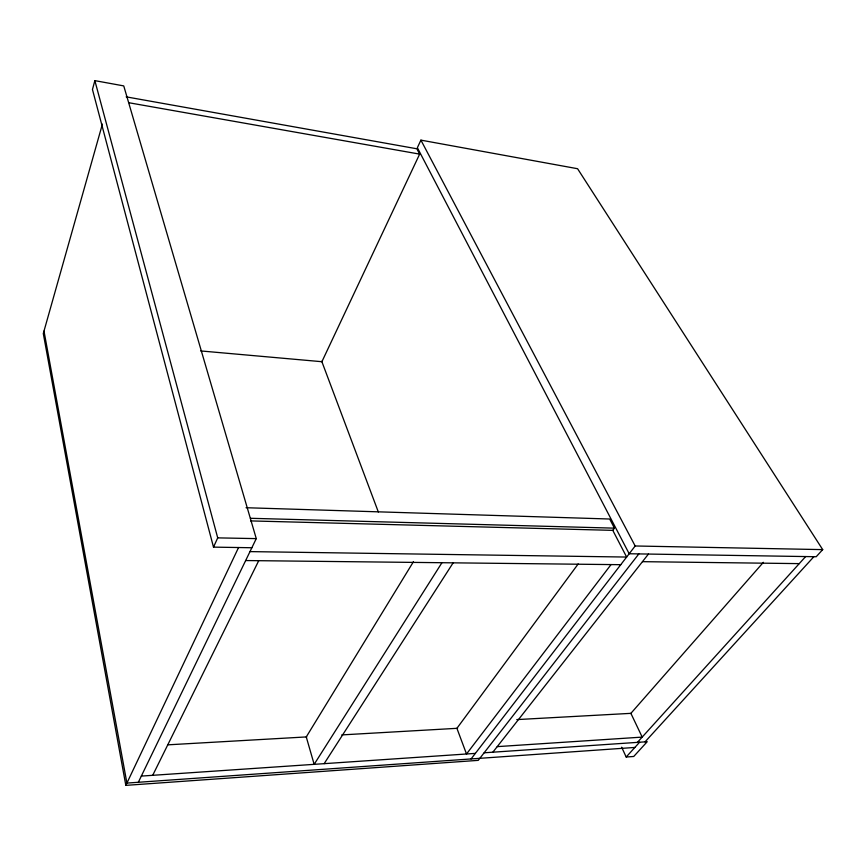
<?xml version="1.0" encoding="UTF-8"?>
<svg xmlns="http://www.w3.org/2000/svg" width="866" height="866" viewBox="0 0 866 866"><rect width="100%" height="100%" fill="white"/><g stroke="black" fill="none" stroke-linecap="round" stroke-linejoin="round"><path stroke-width="1.3" d="M138.333 782.279L256.271 538.62L123.751 85.907L94.859 80.635L92.456 89.501L213.501 547.128L251.854 547.745M102.404 124.109L43.3 333.529L125.83 785.365L478.249 760.359L638.848 553.904M213.501 547.128L217.712 537.873L94.859 80.635M420.908 140.13L417.369 147.707L629.181 553.753L816.205 556.73L822.7 549.618L577.579 168.718L420.908 140.13L635.168 545.981L822.7 549.618M126.176 96.851L416.86 148.779L419.642 154.116L321.903 361.707L200.739 350.936M125.83 785.365L238.551 547.529M152.708 775.319L258.728 560.703M413.45 561.688L306.261 736.934L314.163 764.342L441.941 562.716M324.155 763.66L453.145 562.846M578.196 563.939L456.912 728.328L466.514 753.994L611.05 564.578M612.825 530.317L614.427 528.152L609.675 519.015L246.041 507.725M471.082 758.941L635.168 545.981M492.851 752.197L648.439 554.056M630.686 713.584L763.379 562.326M637.408 742.378L805.651 556.557M621.647 747.196L626.183 757.025L639.606 742.227M645.051 741.859L813.878 556.686M626.183 757.025L633.75 756.462L647.227 741.707L484.137 752.792M634.865 747.445L126.912 783.081L43.993 331.093M141.331 776.088L475.358 753.388M497.225 746.633L642.193 737.107L630.892 713.346L516.785 719.603M168.004 744.825L306.737 736.901M341.756 734.909L457.584 728.284M245.652 560.551L620.749 564.686M642.464 561.666L799.253 563.625M249.982 551.61L626.638 557.055L612.792 530.36L250.577 520.91M217.712 537.873L256.271 538.62M250.415 518.29L614.427 528.152M129.175 102.794L419.642 154.116M321.73 361.274L378.334 511.979"/></g></svg>
